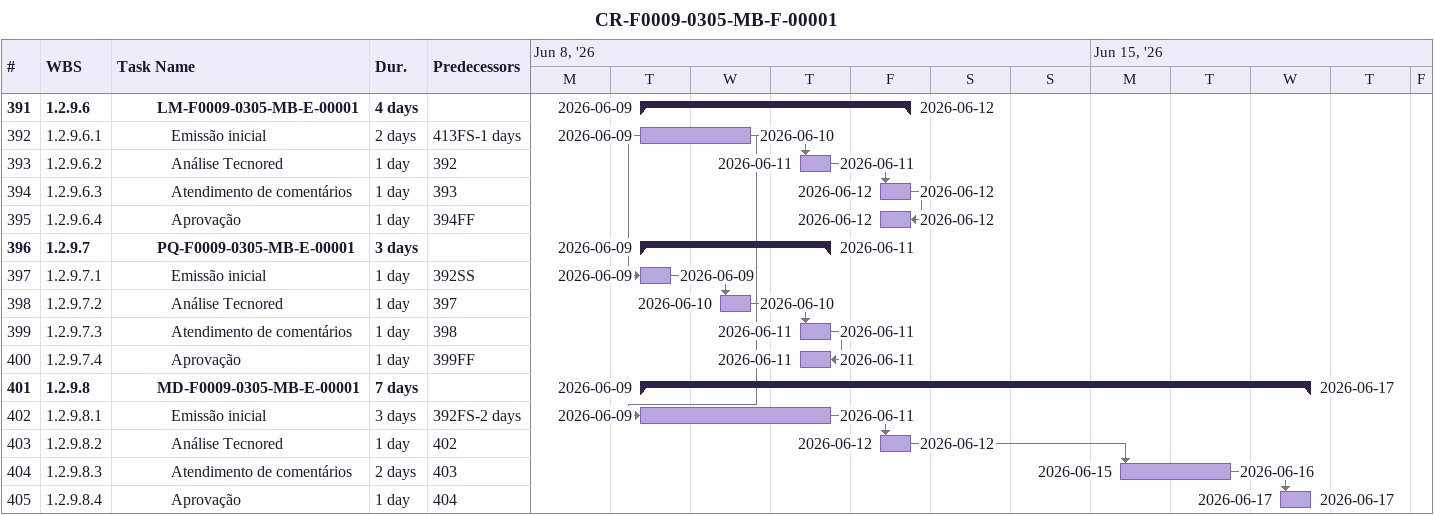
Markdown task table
CR-F0009-0305-MB-F-00001

| ID | WBS | Task | Duration | Start | Finish | Predecessors |
|---|---|---|---|---|---|---|
| 391 | 1.2.9.6 | **LM-F0009-0305-MB-E-00001** | 4d | 2026-06-09 | 2026-06-12 |  |
| 392 | 1.2.9.6.1 | Emissão inicial | 2d | 2026-06-09 | 2026-06-10 | 413FS-1d |
| 393 | 1.2.9.6.2 | Análise Tecnored | 1d | 2026-06-11 | 2026-06-11 | 392 |
| 394 | 1.2.9.6.3 | Atendimento de comentários | 1d | 2026-06-12 | 2026-06-12 | 393 |
| 395 | 1.2.9.6.4 | Aprovação | 1d | 2026-06-12 | 2026-06-12 | 394FF |
| 396 | 1.2.9.7 | **PQ-F0009-0305-MB-E-00001** | 3d | 2026-06-09 | 2026-06-11 |  |
| 397 | 1.2.9.7.1 | Emissão inicial | 1d | 2026-06-09 | 2026-06-09 | 392SS |
| 398 | 1.2.9.7.2 | Análise Tecnored | 1d | 2026-06-10 | 2026-06-10 | 397 |
| 399 | 1.2.9.7.3 | Atendimento de comentários | 1d | 2026-06-11 | 2026-06-11 | 398 |
| 400 | 1.2.9.7.4 | Aprovação | 1d | 2026-06-11 | 2026-06-11 | 399FF |
| 401 | 1.2.9.8 | **MD-F0009-0305-MB-E-00001** | 7d | 2026-06-09 | 2026-06-17 |  |
| 402 | 1.2.9.8.1 | Emissão inicial | 3d | 2026-06-09 | 2026-06-11 | 392FS-2d |
| 403 | 1.2.9.8.2 | Análise Tecnored | 1d | 2026-06-12 | 2026-06-12 | 402 |
| 404 | 1.2.9.8.3 | Atendimento de comentários | 2d | 2026-06-15 | 2026-06-16 | 403 |
| 405 | 1.2.9.8.4 | Aprovação | 1d | 2026-06-17 | 2026-06-17 | 404 |
